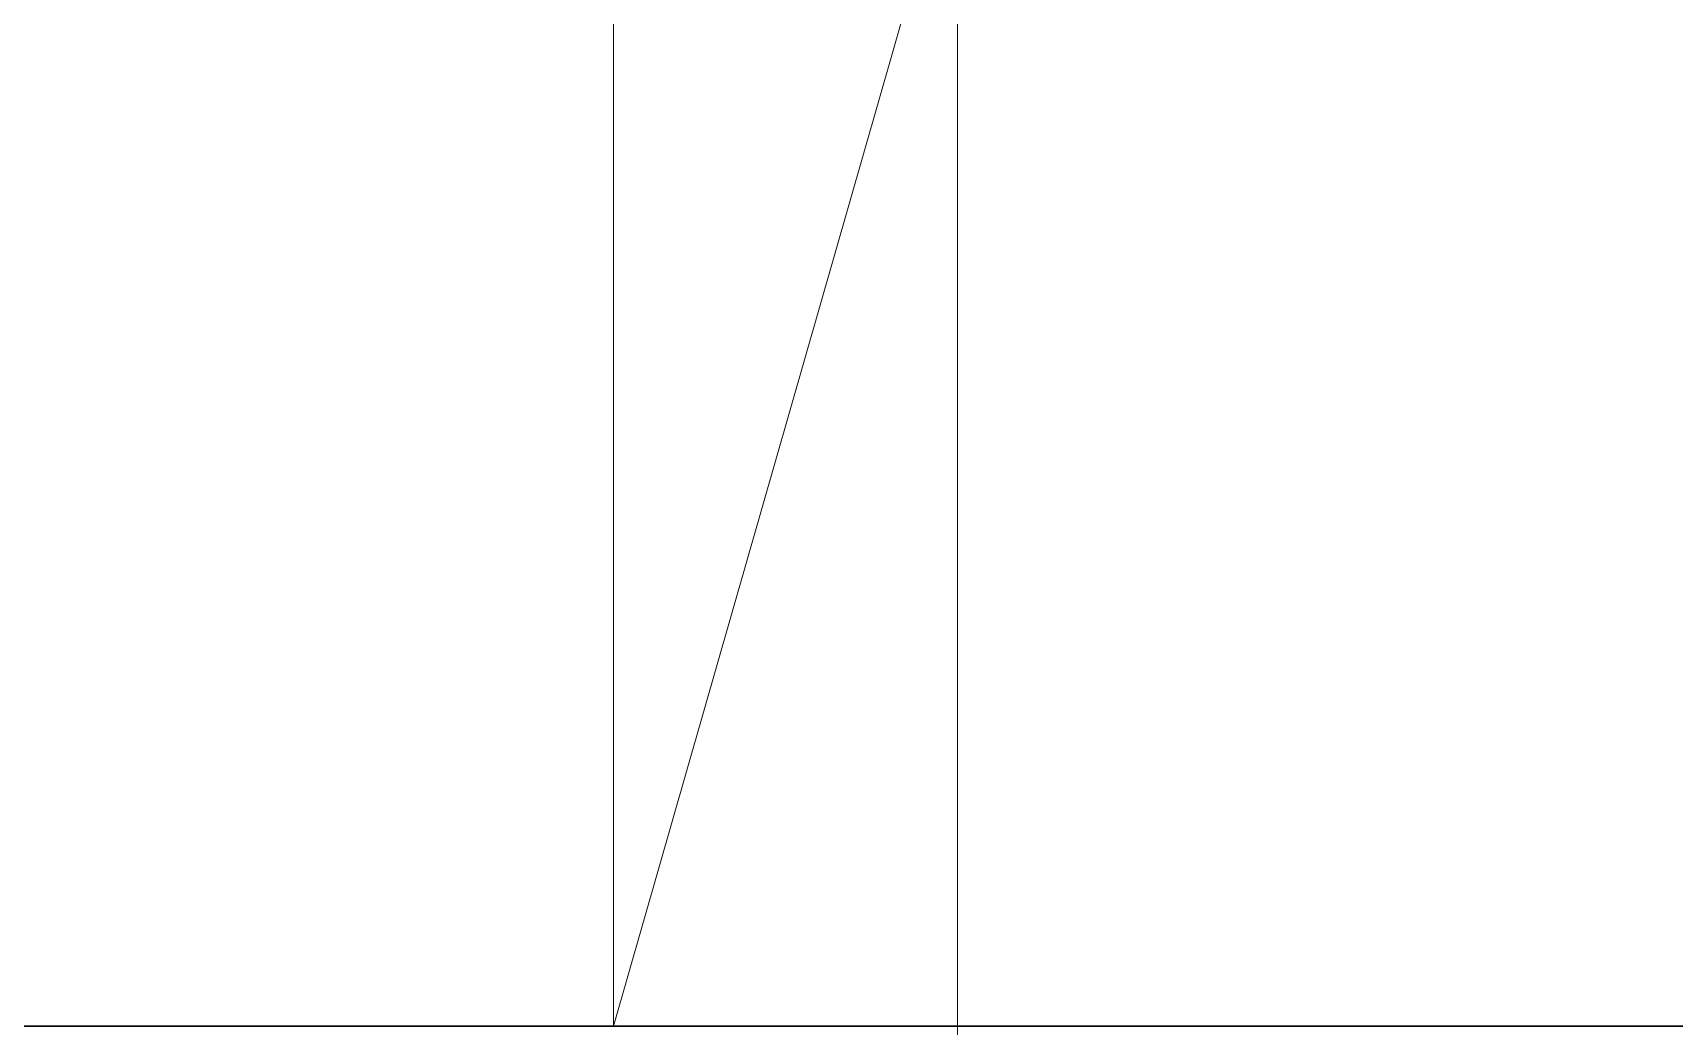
# Model space of a CAD drawing. Header units: millimetres. Extents: x -88595 to 880822, y -1054509 to -148035.
# Drawn here: x 313948.3 to 314329.8, y -277396.9 to -277166 of the extents above; entities that cross this region are included whole.
import ezdxf

# ---------------------------------------------------------------- set-up
doc = ezdxf.new("R2010")
doc.units = ezdxf.units.MM
doc.linetypes.add('ADSK_Линия сетки', pattern=[25, 20, -2.5, 0, -2.5])
for name, color, linetype, lineweight in [('Оборудование', 7, 'Continuous', 18), ('Оси', 7, 'Continuous', 9), ('Перекрытие', 7, 'Continuous', 18), ('Стены наружные', 7, 'Continuous', 18)]:
    doc.layers.add(name, color=color, linetype=linetype, lineweight=lineweight)

# ---------------------------------------------------------------- blocks, each defined once
blk = doc.blocks.new('2 этаж')
at = {"lineweight": 18}
for q in [(343417.5, 650956.51), (343542.46, 650847.31)]:
    blk.add_line((343417.5, 650411.51), q, dxfattribs=at)
at = {"layer": 'Оси', "linetype": 'ADSK_Линия сетки', "ltscale": 100}
blk.add_line((343497.5, 697307.15), (343497.5, 631330.37), dxfattribs=at)
at = {"layer": 'Перекрытие', "color": 49, "ltscale": 100, "true_color": 0x464646}
blk.add_line((343417.5, 650411.51), (343417.5, 650956.51), dxfattribs=at)
at = {"layer": 'Стены наружные', "lineweight": 30}
blk.add_line((344782.5, 650411.51), (343267.5, 650411.51), dxfattribs=at)

msp = doc.modelspace()

# ---------------------------------------------------------------- block references
at = {"layer": 'Оборудование', "color": 5, "true_color": 0x0000ff}
msp.add_blockref('2 этаж', (-29334.25, -927808.44), dxfattribs=at)

doc.saveas('drawing.dxf')
